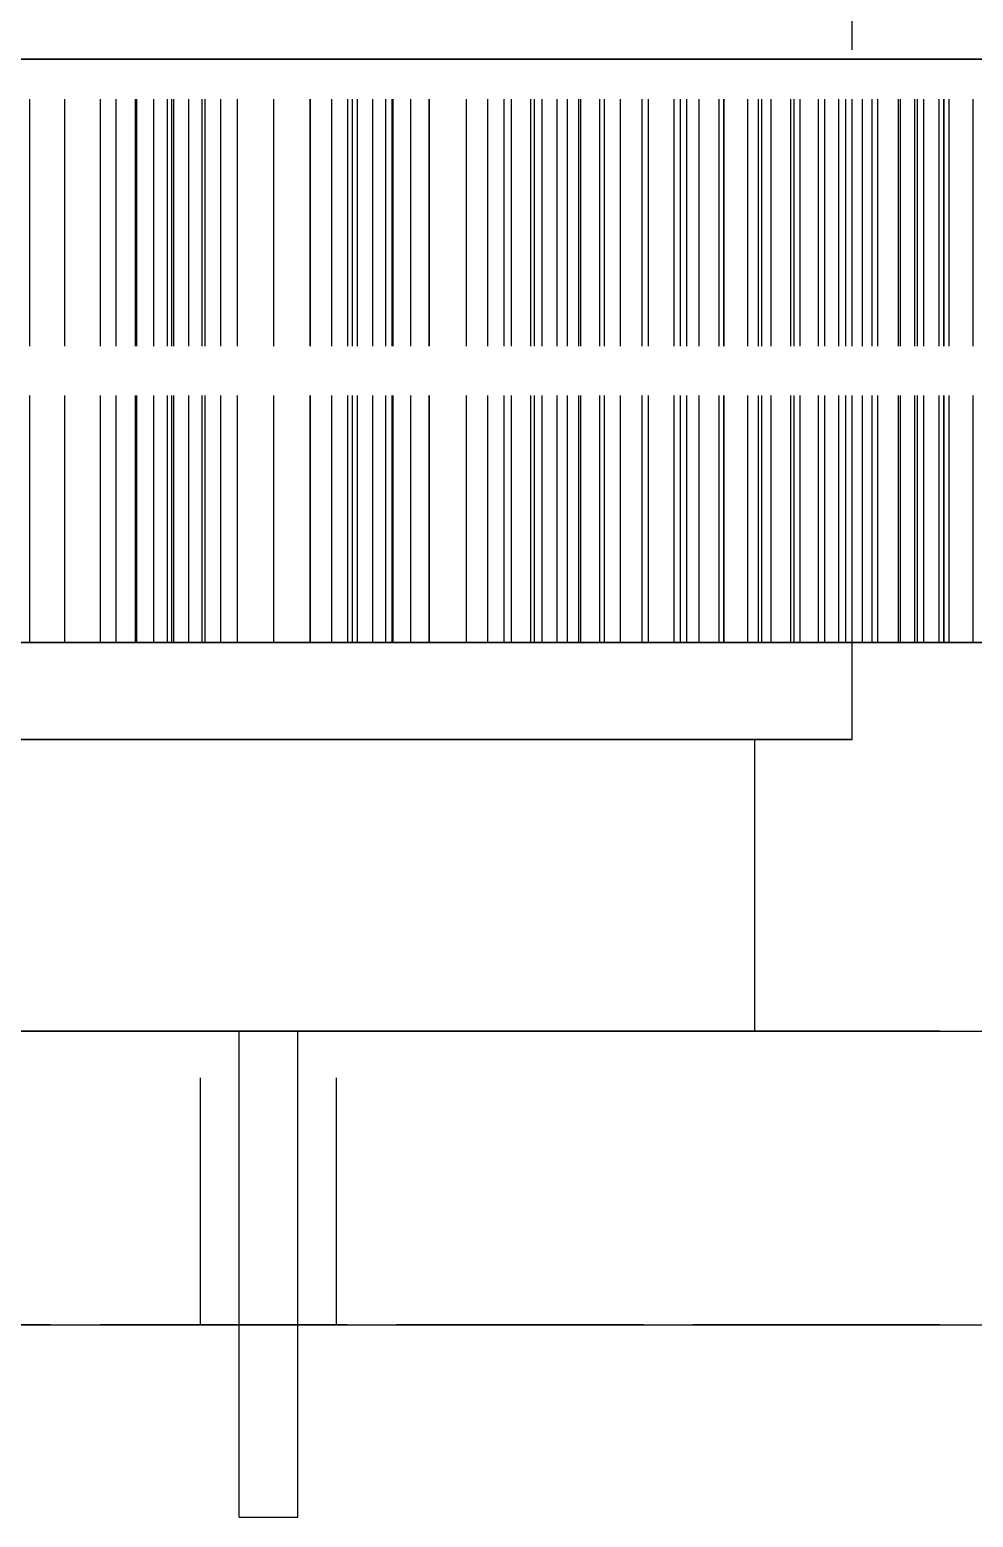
# Model space of a CAD drawing. Header units: millimetres. Extents: x -13 to 272, y -50 to 160.
# Drawn here: x 41.02 to 45.87, y 98.01 to 105.66 of the extents above; entities that cross this region are included whole.
import ezdxf

# ---------------------------------------------------------------- set-up
doc = ezdxf.new("R2010")
doc.units = ezdxf.units.MM
doc.linetypes.add('DASHED', pattern=[1.524, 1.27, -0.254])
doc.layers.add('HIDDEN', color=8, linetype='DASHED')
doc.layers.add('VISIBLE', color=7, linetype='CONTINUOUS')

msp = doc.modelspace()

# ---------------------------------------------------------------- linework, layer by layer
at = {"layer": 'HIDDEN'}
for points in [[(45.25, 102.51), (45.25, 120.31)], [(47.25, 105.51), (46.55159, 105.51), (45.85317, 105.51), (45.15476, 105.51), (44.45635, 105.51), (43.75794, 105.51), (43.05952, 105.51), (42.36111, 105.51), (41.6627, 105.51), (40.96429, 105.51), (40.26587, 105.51), (39.56746, 105.51), (38.86905, 105.51), (38.17063, 105.51), (37.47222, 105.51), (36.77381, 105.51), (36.0754, 105.51), (35.37698, 105.51), (34.67857, 105.51), (33.98016, 105.51), (33.28175, 105.51), (32.58333, 105.51), (31.88492, 105.51), (31.18651, 105.51)], [(31.18651, 105.51), (31.88492, 105.51), (32.58333, 105.51), (33.28175, 105.51), (33.98016, 105.51), (34.67857, 105.51), (35.37698, 105.51), (36.0754, 105.51), (36.77381, 105.51), (37.47222, 105.51), (38.17063, 105.51), (38.86905, 105.51), (39.56746, 105.51), (40.26587, 105.51), (40.96429, 105.51), (41.6627, 105.51), (42.36111, 105.51), (43.05952, 105.51), (43.75794, 105.51), (44.45635, 105.51), (45.15476, 105.51), (45.85317, 105.51), (46.55159, 105.51), (47.25, 105.51)], [(40.49405, 105.51), (41.27579, 105.51), (42.05754, 105.51), (42.83929, 105.51), (43.62103, 105.51), (44.40278, 105.51), (45.18452, 105.51), (45.96627, 105.51), (46.74802, 105.51), (47.52976, 105.51), (48.31151, 105.51), (49.09325, 105.51), (49.875, 105.51)], [(41.02255, 105.51), (40.8463, 105.51)], [(49.25, 105.51), (48.4881, 105.51), (47.72619, 105.51), (46.96429, 105.51), (46.20238, 105.51), (45.44048, 105.51), (44.67857, 105.51), (43.91667, 105.51), (43.15476, 105.51), (42.39286, 105.51), (41.63095, 105.51), (40.86905, 105.51)], [(40.86905, 105.51), (41.63095, 105.51), (42.39286, 105.51), (43.15476, 105.51), (43.91667, 105.51), (44.67857, 105.51), (45.44048, 105.51), (46.20238, 105.51), (46.96429, 105.51), (47.72619, 105.51), (48.4881, 105.51), (49.25, 105.51)], [(41.20267, 105.51), (41.02255, 105.51)], [(41.02255, 105.51), (41.20267, 105.51)], [(41.02255, 102.51), (41.02255, 105.51)], [(41.38641, 105.51), (41.20267, 105.51)], [(41.20267, 105.51), (41.38641, 105.51)], [(41.20267, 102.51), (41.20267, 105.51)], [(41.20267, 102.51), (41.20267, 105.51)], [(41.57359, 105.51), (41.38641, 105.51)], [(41.38641, 105.51), (41.57359, 105.51)], [(41.38641, 102.51), (41.38641, 105.51)], [(41.38641, 102.51), (41.38641, 105.51)], [(41.73092, 105.51), (41.46613, 105.51)], [(41.46613, 105.51), (41.56571, 105.51)], [(41.56571, 105.51), (41.46613, 105.51)], [(41.46613, 105.51), (41.73092, 105.51)], [(41.46613, 102.51), (41.46613, 105.51)], [(41.46613, 102.51), (41.46613, 105.51)], [(41.56571, 105.51), (41.66111, 105.51)], [(41.66111, 105.51), (41.56571, 105.51)], [(41.56571, 102.51), (41.56571, 105.51)], [(41.56571, 102.51), (41.56571, 105.51)], [(41.76405, 105.51), (41.57359, 105.51)], [(41.57359, 105.51), (41.76405, 105.51)], [(41.57359, 102.51), (41.57359, 105.51)], [(41.57359, 102.51), (41.57359, 105.51)], [(41.66111, 105.51), (41.75255, 105.51)], [(41.75255, 105.51), (41.66111, 105.51)], [(41.66111, 102.51), (41.66111, 105.51)], [(41.66111, 102.51), (41.66111, 105.51)], [(41.90913, 105.51), (41.73092, 105.51)], [(41.73092, 105.51), (41.90913, 105.51)], [(41.73092, 102.51), (41.73092, 105.51)], [(41.73092, 102.51), (41.73092, 105.51)], [(41.75255, 105.51), (41.84018, 105.51)], [(41.84018, 105.51), (41.75255, 105.51)], [(41.75255, 102.51), (41.75255, 105.51)], [(41.75255, 102.51), (41.75255, 105.51)], [(42.00448, 105.51), (41.76405, 105.51)], [(41.76405, 105.51), (42.00448, 105.51)], [(41.76405, 102.51), (41.76405, 105.51)], [(41.76405, 102.51), (41.76405, 105.51)], [(41.84018, 105.51), (41.92412, 105.51)], [(41.92412, 105.51), (41.84018, 105.51)], [(41.84018, 102.51), (41.84018, 105.51)], [(41.84018, 102.51), (41.84018, 105.51)], [(42.09119, 105.51), (41.90913, 105.51)], [(41.90913, 105.51), (42.09119, 105.51)], [(41.90913, 102.51), (41.90913, 105.51)], [(41.90913, 102.51), (41.90913, 105.51)], [(41.92412, 105.51), (42.00448, 105.51)], [(42.00448, 105.51), (41.92412, 105.51)], [(41.92412, 102.51), (41.92412, 105.51)], [(41.92412, 102.51), (41.92412, 105.51)], [(42.00448, 102.51), (42.00448, 105.51)], [(42.00448, 102.51), (42.00448, 105.51)], [(42.27681, 105.51), (42.09119, 105.51)], [(42.09119, 105.51), (42.27681, 105.51)], [(42.09119, 102.51), (42.09119, 105.51)], [(42.09119, 102.51), (42.09119, 105.51)], [(42.46578, 105.51), (42.27681, 105.51)], [(42.27681, 105.51), (42.46578, 105.51)], [(42.27681, 102.51), (42.27681, 105.51)], [(42.27681, 102.51), (42.27681, 105.51)], [(42.70735, 105.51), (42.46372, 105.51)], [(42.46372, 105.51), (42.57483, 105.51)], [(42.57483, 105.51), (42.46372, 105.51)], [(42.46372, 105.51), (42.70735, 105.51)], [(42.46372, 102.51), (42.46372, 105.51)], [(42.46372, 102.51), (42.46372, 105.51)], [(42.6579, 105.51), (42.46578, 105.51)], [(42.46578, 105.51), (42.6579, 105.51)], [(42.46578, 102.51), (42.46578, 105.51)], [(42.46578, 102.51), (42.46578, 105.51)], [(42.57483, 105.51), (42.68207, 105.51)], [(42.68207, 105.51), (42.57483, 105.51)], [(42.57483, 102.51), (42.57483, 105.51)], [(42.57483, 102.51), (42.57483, 105.51)], [(42.85304, 105.51), (42.6579, 105.51)], [(42.6579, 105.51), (42.85304, 105.51)], [(42.6579, 102.51), (42.6579, 105.51)], [(42.6579, 102.51), (42.6579, 105.51)], [(42.68207, 105.51), (42.78563, 105.51)], [(42.78563, 105.51), (42.68207, 105.51)], [(42.68207, 102.51), (42.68207, 105.51)], [(42.68207, 102.51), (42.68207, 105.51)], [(42.89081, 105.51), (42.70735, 105.51)], [(42.70735, 105.51), (42.89081, 105.51)], [(42.70735, 102.51), (42.70735, 105.51)], [(42.70735, 102.51), (42.70735, 105.51)], [(42.78563, 105.51), (42.88566, 105.51)], [(42.88566, 105.51), (42.78563, 105.51)], [(42.78563, 102.51), (42.78563, 105.51)], [(42.78563, 102.51), (42.78563, 105.51)], [(43.07552, 105.51), (42.85304, 105.51)], [(42.85304, 105.51), (43.07552, 105.51)], [(42.85304, 102.51), (42.85304, 105.51)], [(42.85304, 102.51), (42.85304, 105.51)], [(42.88566, 105.51), (42.98226, 105.51)], [(42.98226, 105.51), (42.88566, 105.51)], [(42.88566, 102.51), (42.88566, 105.51)], [(42.88566, 102.51), (42.88566, 105.51)], [(43.07778, 105.51), (42.89081, 105.51)], [(42.89081, 105.51), (43.07778, 105.51)], [(42.89081, 102.51), (42.89081, 105.51)], [(42.89081, 102.51), (42.89081, 105.51)], [(42.98226, 105.51), (43.07552, 105.51)], [(43.07552, 105.51), (42.98226, 105.51)], [(42.98226, 102.51), (42.98226, 105.51)], [(42.98226, 102.51), (42.98226, 105.51)], [(43.07552, 102.51), (43.07552, 105.51)], [(43.07552, 102.51), (43.07552, 105.51)], [(43.268, 105.51), (43.07778, 105.51)], [(43.07778, 105.51), (43.268, 105.51)], [(43.07778, 102.51), (43.07778, 105.51)], [(43.07778, 102.51), (43.07778, 105.51)], [(43.46126, 105.51), (43.268, 105.51)], [(43.268, 105.51), (43.46126, 105.51)], [(43.268, 102.51), (43.268, 105.51)], [(43.268, 102.51), (43.268, 105.51)], [(43.59873, 105.51), (43.37744, 105.51)], [(43.37744, 105.51), (43.49954, 105.51)], [(43.49954, 105.51), (43.37744, 105.51)], [(43.37744, 105.51), (43.59873, 105.51)], [(43.37744, 102.51), (43.37744, 105.51)], [(43.37744, 102.51), (43.37744, 105.51)], [(43.65741, 105.51), (43.46126, 105.51)], [(43.46126, 105.51), (43.65741, 105.51)], [(43.46126, 102.51), (43.46126, 105.51)], [(43.46126, 102.51), (43.46126, 105.51)], [(43.49954, 105.51), (43.61809, 105.51)], [(43.61809, 105.51), (43.49954, 105.51)], [(43.49954, 102.51), (43.49954, 105.51)], [(43.49954, 102.51), (43.49954, 105.51)], [(43.78654, 105.51), (43.59873, 105.51)], [(43.59873, 105.51), (43.78654, 105.51)], [(43.59873, 102.51), (43.59873, 105.51)], [(43.59873, 102.51), (43.59873, 105.51)], [(43.61809, 105.51), (43.73328, 105.51)], [(43.73328, 105.51), (43.61809, 105.51)], [(43.61809, 102.51), (43.61809, 105.51)], [(43.61809, 102.51), (43.61809, 105.51)], [(43.85627, 105.51), (43.65741, 105.51)], [(43.65741, 105.51), (43.85627, 105.51)], [(43.65741, 102.51), (43.65741, 105.51)], [(43.65741, 102.51), (43.65741, 105.51)], [(43.73328, 105.51), (43.84522, 105.51)], [(43.84522, 105.51), (43.73328, 105.51)], [(43.73328, 102.51), (43.73328, 105.51)], [(43.73328, 102.51), (43.73328, 105.51)], [(43.97751, 105.51), (43.78654, 105.51)], [(43.78654, 105.51), (43.97751, 105.51)], [(43.78654, 102.51), (43.78654, 105.51)], [(43.78654, 102.51), (43.78654, 105.51)], [(43.84522, 105.51), (43.954, 105.51)], [(43.954, 105.51), (43.84522, 105.51)], [(43.84522, 102.51), (43.84522, 105.51)], [(43.84522, 102.51), (43.84522, 105.51)], [(44.05971, 105.51), (43.85627, 105.51)], [(43.85627, 105.51), (44.05971, 105.51)], [(43.85627, 102.51), (43.85627, 105.51)], [(43.85627, 102.51), (43.85627, 105.51)], [(43.954, 105.51), (44.05971, 105.51)], [(44.05971, 105.51), (43.954, 105.51)], [(43.954, 102.51), (43.954, 105.51)], [(43.954, 102.51), (43.954, 105.51)], [(44.1714, 105.51), (43.97751, 105.51)], [(43.97751, 105.51), (44.1714, 105.51)], [(43.97751, 102.51), (43.97751, 105.51)], [(43.97751, 102.51), (43.97751, 105.51)], [(44.05971, 102.51), (44.05971, 105.51)], [(44.05971, 102.51), (44.05971, 105.51)], [(44.36803, 105.51), (44.1714, 105.51)], [(44.1714, 105.51), (44.36803, 105.51)], [(44.1714, 102.51), (44.1714, 105.51)], [(44.1714, 102.51), (44.1714, 105.51)], [(44.40072, 105.51), (44.20286, 105.51)], [(44.20286, 105.51), (44.33534, 105.51)], [(44.33534, 105.51), (44.20286, 105.51)], [(44.20286, 105.51), (44.40072, 105.51)], [(44.20286, 102.51), (44.20286, 105.51)], [(44.20286, 102.51), (44.20286, 105.51)], [(44.33534, 105.51), (44.46463, 105.51)], [(44.46463, 105.51), (44.33534, 105.51)], [(44.33534, 102.51), (44.33534, 105.51)], [(44.33534, 102.51), (44.33534, 105.51)], [(44.56723, 105.51), (44.36803, 105.51)], [(44.36803, 105.51), (44.56723, 105.51)], [(44.36803, 102.51), (44.36803, 105.51)], [(44.36803, 102.51), (44.36803, 105.51)], [(44.59196, 105.51), (44.40072, 105.51)], [(44.40072, 105.51), (44.59196, 105.51)], [(44.40072, 102.51), (44.40072, 105.51)], [(44.40072, 102.51), (44.40072, 105.51)], [(44.46463, 105.51), (44.59088, 105.51)], [(44.59088, 105.51), (44.46463, 105.51)], [(44.46463, 102.51), (44.46463, 105.51)], [(44.46463, 102.51), (44.46463, 105.51)], [(44.76886, 105.51), (44.56723, 105.51)], [(44.56723, 105.51), (44.76886, 105.51)], [(44.56723, 102.51), (44.56723, 105.51)], [(44.56723, 102.51), (44.56723, 105.51)], [(44.59088, 105.51), (44.71418, 105.51)], [(44.71418, 105.51), (44.59088, 105.51)], [(44.59088, 102.51), (44.59088, 105.51)], [(44.59088, 102.51), (44.59088, 105.51)], [(44.786, 105.51), (44.59196, 105.51)], [(44.59196, 105.51), (44.786, 105.51)], [(44.59196, 102.51), (44.59196, 105.51)], [(44.59196, 102.51), (44.59196, 105.51)], [(44.71418, 105.51), (44.83463, 105.51)], [(44.83463, 105.51), (44.71418, 105.51)], [(44.71418, 102.51), (44.71418, 105.51)], [(44.71418, 102.51), (44.71418, 105.51)], [(44.95227, 105.51), (44.76886, 105.51)], [(44.76886, 105.51), (44.95227, 105.51)], [(44.76886, 102.51), (44.76886, 105.51)], [(44.76886, 102.51), (44.76886, 105.51)], [(44.98263, 105.51), (44.786, 105.51)], [(44.786, 105.51), (44.98263, 105.51)], [(44.786, 102.51), (44.786, 105.51)], [(44.786, 102.51), (44.786, 105.51)], [(44.83463, 105.51), (44.95227, 105.51)], [(44.95227, 105.51), (44.83463, 105.51)], [(44.83463, 102.51), (44.83463, 105.51)], [(44.83463, 102.51), (44.83463, 105.51)], [(45.10941, 105.51), (44.93593, 105.51)], [(44.93593, 105.51), (45.07816, 105.51)], [(45.07816, 105.51), (44.93593, 105.51)], [(44.93593, 105.51), (45.10941, 105.51)], [(44.93593, 102.51), (44.93593, 105.51)], [(44.93593, 102.51), (44.93593, 105.51)], [(44.95227, 102.51), (44.95227, 105.51)], [(44.95227, 102.51), (44.95227, 105.51)], [(45.18165, 105.51), (44.98263, 105.51)], [(44.98263, 105.51), (45.18165, 105.51)], [(44.98263, 102.51), (44.98263, 105.51)], [(44.98263, 102.51), (44.98263, 105.51)], [(45.07816, 105.51), (45.21756, 105.51)], [(45.21756, 105.51), (45.07816, 105.51)], [(45.07816, 102.51), (45.07816, 105.51)], [(45.07816, 102.51), (45.07816, 105.51)], [(45.30315, 105.51), (45.10941, 105.51)], [(45.10941, 105.51), (45.30315, 105.51)], [(45.10941, 102.51), (45.10941, 105.51)], [(45.10941, 102.51), (45.10941, 105.51)], [(45.38294, 105.51), (45.18165, 105.51)], [(45.18165, 105.51), (45.38294, 105.51)], [(45.18165, 102.51), (45.18165, 105.51)], [(45.18165, 102.51), (45.18165, 105.51)], [(45.21756, 105.51), (45.35425, 105.51)], [(45.35425, 105.51), (45.21756, 105.51)], [(45.21756, 102.51), (45.21756, 105.51)], [(45.21756, 102.51), (45.21756, 105.51)], [(45.49932, 105.51), (45.30315, 105.51)], [(45.30315, 105.51), (45.49932, 105.51)], [(45.30315, 102.51), (45.30315, 105.51)], [(45.30315, 102.51), (45.30315, 105.51)], [(45.35425, 105.51), (45.48832, 105.51)], [(45.48832, 105.51), (45.35425, 105.51)], [(45.35425, 102.51), (45.35425, 105.51)], [(45.35425, 102.51), (45.35425, 105.51)], [(45.58635, 105.51), (45.38294, 105.51)], [(45.38294, 105.51), (45.58635, 105.51)], [(45.38294, 102.51), (45.38294, 105.51)], [(45.38294, 102.51), (45.38294, 105.51)], [(45.48832, 105.51), (45.61983, 105.51)], [(45.61983, 105.51), (45.48832, 105.51)], [(45.48832, 102.51), (45.48832, 105.51)], [(45.48832, 102.51), (45.48832, 105.51)], [(45.69772, 105.51), (45.49932, 105.51)], [(45.49932, 105.51), (45.69772, 105.51)], [(45.49932, 102.51), (45.49932, 105.51)], [(45.49932, 102.51), (45.49932, 105.51)], [(45.72134, 105.51), (45.5731, 105.51)], [(45.5731, 105.51), (45.72438, 105.51)], [(45.72438, 105.51), (45.5731, 105.51)], [(45.5731, 105.51), (45.72134, 105.51)], [(45.5731, 102.51), (45.5731, 105.51)], [(45.5731, 102.51), (45.5731, 105.51)], [(45.74884, 105.51), (45.58635, 105.51)], [(45.58635, 105.51), (45.74884, 105.51)], [(45.58635, 102.51), (45.58635, 105.51)], [(45.58635, 102.51), (45.58635, 105.51)], [(45.61983, 105.51), (45.74884, 105.51)], [(45.74884, 105.51), (45.61983, 105.51)], [(45.61983, 102.51), (45.61983, 105.51)], [(45.61983, 102.51), (45.61983, 105.51)], [(45.89817, 105.51), (45.69772, 105.51)], [(45.69772, 105.51), (45.89817, 105.51)], [(45.69772, 102.51), (45.69772, 105.51)], [(45.69772, 102.51), (45.69772, 105.51)], [(45.91665, 105.51), (45.72134, 105.51)], [(45.72134, 105.51), (45.91665, 105.51)], [(45.72134, 102.51), (45.72134, 105.51)], [(45.72134, 102.51), (45.72134, 105.51)], [(45.72438, 105.51), (45.87321, 105.51)], [(45.87321, 105.51), (45.72438, 105.51)], [(45.72438, 102.51), (45.72438, 105.51)], [(45.72438, 102.51), (45.72438, 105.51)], [(45.74884, 102.51), (45.74884, 105.51)], [(45.74884, 102.51), (45.74884, 105.51)], [(45.87321, 105.51), (46.01968, 105.51)], [(46.01968, 105.51), (45.87321, 105.51)], [(45.87321, 102.51), (45.87321, 105.51)], [(45.87321, 102.51), (45.87321, 105.51)], [(40.49405, 102.51), (41.27579, 102.51), (42.05754, 102.51), (42.83929, 102.51), (43.62103, 102.51), (44.40278, 102.51), (45.18452, 102.51), (45.96627, 102.51), (46.74802, 102.51), (47.52976, 102.51), (48.31151, 102.51), (49.09325, 102.51), (49.875, 102.51)], [(41.02255, 102.51), (40.8463, 102.51)], [(41.20267, 102.51), (41.02255, 102.51)], [(41.02255, 102.51), (41.20267, 102.51)], [(41.38641, 102.51), (41.20267, 102.51)], [(41.20267, 102.51), (41.38641, 102.51)], [(41.57359, 102.51), (41.38641, 102.51)], [(41.38641, 102.51), (41.57359, 102.51)], [(41.73092, 102.51), (41.46613, 102.51)], [(41.46613, 102.51), (41.56571, 102.51)], [(41.56571, 102.51), (41.46613, 102.51)], [(41.46613, 102.51), (41.73092, 102.51)], [(41.56571, 102.51), (41.66111, 102.51)], [(41.66111, 102.51), (41.56571, 102.51)], [(41.76405, 102.51), (41.57359, 102.51)], [(41.57359, 102.51), (41.76405, 102.51)], [(41.66111, 102.51), (41.75255, 102.51)], [(41.75255, 102.51), (41.66111, 102.51)], [(41.90913, 102.51), (41.73092, 102.51)], [(41.73092, 102.51), (41.90913, 102.51)], [(41.75255, 102.51), (41.84018, 102.51)], [(41.84018, 102.51), (41.75255, 102.51)], [(42.00448, 102.51), (41.76405, 102.51)], [(41.76405, 102.51), (42.00448, 102.51)], [(41.84018, 102.51), (41.92412, 102.51)], [(41.92412, 102.51), (41.84018, 102.51)], [(42.09119, 102.51), (41.90913, 102.51)], [(41.90913, 102.51), (42.09119, 102.51)], [(41.92412, 102.51), (42.00448, 102.51)], [(42.00448, 102.51), (41.92412, 102.51)], [(42.27681, 102.51), (42.09119, 102.51)], [(42.09119, 102.51), (42.27681, 102.51)], [(42.46578, 102.51), (42.27681, 102.51)], [(42.27681, 102.51), (42.46578, 102.51)], [(42.70735, 102.51), (42.46372, 102.51)], [(42.46372, 102.51), (42.57483, 102.51)], [(42.57483, 102.51), (42.46372, 102.51)], [(42.46372, 102.51), (42.70735, 102.51)], [(42.6579, 102.51), (42.46578, 102.51)], [(42.46578, 102.51), (42.6579, 102.51)], [(42.57483, 102.51), (42.68207, 102.51)], [(42.68207, 102.51), (42.57483, 102.51)], [(42.85304, 102.51), (42.6579, 102.51)], [(42.6579, 102.51), (42.85304, 102.51)], [(42.68207, 102.51), (42.78563, 102.51)], [(42.78563, 102.51), (42.68207, 102.51)], [(42.89081, 102.51), (42.70735, 102.51)], [(42.70735, 102.51), (42.89081, 102.51)], [(42.78563, 102.51), (42.88566, 102.51)], [(42.88566, 102.51), (42.78563, 102.51)], [(43.07552, 102.51), (42.85304, 102.51)], [(42.85304, 102.51), (43.07552, 102.51)], [(42.88566, 102.51), (42.98226, 102.51)], [(42.98226, 102.51), (42.88566, 102.51)], [(43.07778, 102.51), (42.89081, 102.51)], [(42.89081, 102.51), (43.07778, 102.51)], [(42.98226, 102.51), (43.07552, 102.51)], [(43.07552, 102.51), (42.98226, 102.51)], [(43.268, 102.51), (43.07778, 102.51)], [(43.07778, 102.51), (43.268, 102.51)], [(43.46126, 102.51), (43.268, 102.51)], [(43.268, 102.51), (43.46126, 102.51)], [(43.59873, 102.51), (43.37744, 102.51)], [(43.37744, 102.51), (43.49954, 102.51)], [(43.49954, 102.51), (43.37744, 102.51)], [(43.37744, 102.51), (43.59873, 102.51)], [(43.65741, 102.51), (43.46126, 102.51)], [(43.46126, 102.51), (43.65741, 102.51)], [(43.49954, 102.51), (43.61809, 102.51)], [(43.61809, 102.51), (43.49954, 102.51)], [(43.78654, 102.51), (43.59873, 102.51)], [(43.59873, 102.51), (43.78654, 102.51)], [(43.61809, 102.51), (43.73328, 102.51)], [(43.73328, 102.51), (43.61809, 102.51)], [(43.85627, 102.51), (43.65741, 102.51)], [(43.65741, 102.51), (43.85627, 102.51)], [(43.73328, 102.51), (43.84522, 102.51)], [(43.84522, 102.51), (43.73328, 102.51)], [(43.97751, 102.51), (43.78654, 102.51)], [(43.78654, 102.51), (43.97751, 102.51)], [(43.84522, 102.51), (43.954, 102.51)], [(43.954, 102.51), (43.84522, 102.51)], [(44.05971, 102.51), (43.85627, 102.51)], [(43.85627, 102.51), (44.05971, 102.51)], [(43.954, 102.51), (44.05971, 102.51)], [(44.05971, 102.51), (43.954, 102.51)], [(44.1714, 102.51), (43.97751, 102.51)], [(43.97751, 102.51), (44.1714, 102.51)], [(44.36803, 102.51), (44.1714, 102.51)], [(44.1714, 102.51), (44.36803, 102.51)], [(44.40072, 102.51), (44.20286, 102.51)], [(44.20286, 102.51), (44.33534, 102.51)], [(44.33534, 102.51), (44.20286, 102.51)], [(44.20286, 102.51), (44.40072, 102.51)], [(44.33534, 102.51), (44.46463, 102.51)], [(44.46463, 102.51), (44.33534, 102.51)], [(44.56723, 102.51), (44.36803, 102.51)], [(44.36803, 102.51), (44.56723, 102.51)], [(44.59196, 102.51), (44.40072, 102.51)], [(44.40072, 102.51), (44.59196, 102.51)], [(44.46463, 102.51), (44.59088, 102.51)], [(44.59088, 102.51), (44.46463, 102.51)], [(44.76886, 102.51), (44.56723, 102.51)], [(44.56723, 102.51), (44.76886, 102.51)], [(44.59088, 102.51), (44.71418, 102.51)], [(44.71418, 102.51), (44.59088, 102.51)], [(44.786, 102.51), (44.59196, 102.51)], [(44.59196, 102.51), (44.786, 102.51)], [(44.71418, 102.51), (44.83463, 102.51)], [(44.83463, 102.51), (44.71418, 102.51)], [(44.95227, 102.51), (44.76886, 102.51)], [(44.76886, 102.51), (44.95227, 102.51)], [(44.98263, 102.51), (44.786, 102.51)], [(44.786, 102.51), (44.98263, 102.51)], [(44.83463, 102.51), (44.95227, 102.51)], [(44.95227, 102.51), (44.83463, 102.51)], [(45.10941, 102.51), (44.93593, 102.51)], [(44.93593, 102.51), (45.07816, 102.51)], [(45.07816, 102.51), (44.93593, 102.51)], [(44.93593, 102.51), (45.10941, 102.51)], [(45.18165, 102.51), (44.98263, 102.51)], [(44.98263, 102.51), (45.18165, 102.51)], [(45.07816, 102.51), (45.21756, 102.51)], [(45.21756, 102.51), (45.07816, 102.51)], [(45.30315, 102.51), (45.10941, 102.51)], [(45.10941, 102.51), (45.30315, 102.51)], [(45.38294, 102.51), (45.18165, 102.51)], [(45.18165, 102.51), (45.38294, 102.51)], [(45.21756, 102.51), (45.35425, 102.51)], [(45.35425, 102.51), (45.21756, 102.51)], [(45.49932, 102.51), (45.30315, 102.51)], [(45.30315, 102.51), (45.49932, 102.51)], [(45.35425, 102.51), (45.48832, 102.51)], [(45.48832, 102.51), (45.35425, 102.51)], [(45.58635, 102.51), (45.38294, 102.51)], [(45.38294, 102.51), (45.58635, 102.51)], [(45.48832, 102.51), (45.61983, 102.51)], [(45.61983, 102.51), (45.48832, 102.51)], [(45.69772, 102.51), (45.49932, 102.51)], [(45.49932, 102.51), (45.69772, 102.51)], [(45.72134, 102.51), (45.5731, 102.51)], [(45.5731, 102.51), (45.72438, 102.51)], [(45.72438, 102.51), (45.5731, 102.51)], [(45.5731, 102.51), (45.72134, 102.51)], [(45.74884, 102.51), (45.58635, 102.51)], [(45.58635, 102.51), (45.74884, 102.51)], [(45.61983, 102.51), (45.74884, 102.51)], [(45.74884, 102.51), (45.61983, 102.51)], [(45.89817, 102.51), (45.69772, 102.51)], [(45.69772, 102.51), (45.89817, 102.51)], [(45.91665, 102.51), (45.72134, 102.51)], [(45.72134, 102.51), (45.91665, 102.51)], [(45.72438, 102.51), (45.87321, 102.51)], [(45.87321, 102.51), (45.72438, 102.51)], [(45.87321, 102.51), (46.01968, 102.51)], [(46.01968, 102.51), (45.87321, 102.51)], [(40.86905, 102.01), (41.05952, 102.01), (41.25, 102.01), (41.44048, 102.01), (41.63095, 102.01), (41.82143, 102.01), (42.0119, 102.01), (42.20238, 102.01), (42.39286, 102.01), (42.58333, 102.01), (42.77381, 102.01), (42.96429, 102.01), (43.15476, 102.01), (43.34524, 102.01), (43.53571, 102.01), (43.72619, 102.01), (43.91667, 102.01), (44.10714, 102.01), (44.29762, 102.01), (44.4881, 102.01), (44.67857, 102.01), (44.86905, 102.01), (45.05952, 102.01), (45.25, 102.01)], [(44.75, 102.01), (44.5754, 102.01), (44.40079, 102.01), (44.22619, 102.01), (44.05159, 102.01), (43.87698, 102.01), (43.70238, 102.01), (43.52778, 102.01), (43.35317, 102.01), (43.17857, 102.01), (43.00397, 102.01), (42.82937, 102.01), (42.65476, 102.01), (42.48016, 102.01), (42.30556, 102.01), (42.13095, 102.01), (41.95635, 102.01), (41.78175, 102.01), (41.60714, 102.01), (41.43254, 102.01), (41.25794, 102.01), (41.08333, 102.01), (40.90873, 102.01)], [(40.90873, 102.01), (41.08333, 102.01), (41.25794, 102.01), (41.43254, 102.01), (41.60714, 102.01), (41.78175, 102.01), (41.95635, 102.01), (42.13095, 102.01), (42.30556, 102.01), (42.48016, 102.01), (42.65476, 102.01), (42.82937, 102.01), (43.00397, 102.01), (43.17857, 102.01), (43.35317, 102.01), (43.52778, 102.01), (43.70238, 102.01), (43.87698, 102.01), (44.05159, 102.01), (44.22619, 102.01), (44.40079, 102.01), (44.5754, 102.01), (44.75, 102.01)], [(48.75, 100.51), (1.75, 100.51)], [(44.75, 100.51), (44.5754, 100.51), (44.40079, 100.51), (44.22619, 100.51), (44.05159, 100.51), (43.87698, 100.51), (43.70238, 100.51), (43.52778, 100.51), (43.35317, 100.51), (43.17857, 100.51), (43.00397, 100.51), (42.82937, 100.51), (42.65476, 100.51), (42.48016, 100.51), (42.30556, 100.51), (42.13095, 100.51), (41.95635, 100.51), (41.78175, 100.51), (41.60714, 100.51), (41.43254, 100.51), (41.25794, 100.51), (41.08333, 100.51), (40.90873, 100.51)], [(40.90873, 100.51), (41.08333, 100.51), (41.25794, 100.51), (41.43254, 100.51), (41.60714, 100.51), (41.78175, 100.51), (41.95635, 100.51), (42.13095, 100.51), (42.30556, 100.51), (42.48016, 100.51), (42.65476, 100.51), (42.82937, 100.51), (43.00397, 100.51), (43.17857, 100.51), (43.35317, 100.51), (43.52778, 100.51), (43.70238, 100.51), (43.87698, 100.51), (44.05159, 100.51), (44.22619, 100.51), (44.40079, 100.51), (44.5754, 100.51), (44.75, 100.51)], [(42.6, 100.51), (42.58889, 100.51), (42.57778, 100.51), (42.56667, 100.51), (42.55556, 100.51), (42.54444, 100.51), (42.53333, 100.51), (42.52222, 100.51), (42.51111, 100.51), (42.5, 100.51), (42.48889, 100.51), (42.47778, 100.51), (42.46667, 100.51), (42.45556, 100.51), (42.44444, 100.51), (42.43333, 100.51), (42.42222, 100.51), (42.41111, 100.51), (42.4, 100.51), (42.38889, 100.51), (42.37778, 100.51), (42.36667, 100.51), (42.35556, 100.51), (42.34444, 100.51), (42.33333, 100.51), (42.32222, 100.51), (42.31111, 100.51), (42.3, 100.51), (42.28889, 100.51), (42.27778, 100.51), (42.26667, 100.51), (42.25556, 100.51), (42.24444, 100.51), (42.23333, 100.51), (42.22222, 100.51), (42.21111, 100.51), (42.2, 100.51), (42.18889, 100.51), (42.17778, 100.51), (42.16667, 100.51), (42.15556, 100.51), (42.14444, 100.51), (42.13333, 100.51), (42.12222, 100.51), (42.11111, 100.51), (42.1, 100.51), (42.08889, 100.51), (42.07778, 100.51), (42.06667, 100.51), (42.05556, 100.51), (42.04444, 100.51), (42.03333, 100.51), (42.02222, 100.51), (42.01111, 100.51), (42, 100.51), (41.98889, 100.51), (41.97778, 100.51), (41.96667, 100.51), (41.95556, 100.51), (41.94444, 100.51), (41.93333, 100.51), (41.92222, 100.51), (41.91111, 100.51), (41.9, 100.51)], [(41.9, 100.51), (41.91111, 100.51), (41.92222, 100.51), (41.93333, 100.51), (41.94444, 100.51), (41.95556, 100.51), (41.96667, 100.51), (41.97778, 100.51), (41.98889, 100.51), (42, 100.51), (42.01111, 100.51), (42.02222, 100.51), (42.03333, 100.51), (42.04444, 100.51), (42.05556, 100.51), (42.06667, 100.51), (42.07778, 100.51), (42.08889, 100.51), (42.1, 100.51), (42.11111, 100.51), (42.12222, 100.51), (42.13333, 100.51), (42.14444, 100.51), (42.15556, 100.51), (42.16667, 100.51), (42.17778, 100.51), (42.18889, 100.51), (42.2, 100.51), (42.21111, 100.51), (42.22222, 100.51), (42.23333, 100.51), (42.24444, 100.51), (42.25556, 100.51), (42.26667, 100.51), (42.27778, 100.51), (42.28889, 100.51), (42.3, 100.51), (42.31111, 100.51), (42.32222, 100.51), (42.33333, 100.51), (42.34444, 100.51), (42.35556, 100.51), (42.36667, 100.51), (42.37778, 100.51), (42.38889, 100.51), (42.4, 100.51), (42.41111, 100.51), (42.42222, 100.51), (42.43333, 100.51), (42.44444, 100.51), (42.45556, 100.51), (42.46667, 100.51), (42.47778, 100.51), (42.48889, 100.51), (42.5, 100.51), (42.51111, 100.51), (42.52222, 100.51), (42.53333, 100.51), (42.54444, 100.51), (42.55556, 100.51), (42.56667, 100.51), (42.57778, 100.51), (42.58889, 100.51), (42.6, 100.51)], [(41.9, 99), (41.9, 100.51)], [(41.9, 99), (41.9, 100.51)], [(42.1, 100.51), (42.4, 100.51)], [(42.1, 100.51), (42.4, 100.51)], [(42.1, 98.01), (42.1, 100.51)], [(42.1, 99), (42.1, 100.51)], [(42.4, 98.01), (42.4, 100.51)], [(42.4, 99), (42.4, 100.51)], [(42.6, 99), (42.6, 100.51)], [(42.6, 99), (42.6, 100.51)], [(48.75, 99), (1.75, 99)], [(42.6, 99), (42.58889, 99), (42.57778, 99), (42.56667, 99), (42.55556, 99), (42.54444, 99), (42.53333, 99), (42.52222, 99), (42.51111, 99), (42.5, 99), (42.48889, 99), (42.47778, 99), (42.46667, 99), (42.45556, 99), (42.44444, 99), (42.43333, 99), (42.42222, 99), (42.41111, 99), (42.4, 99), (42.38889, 99), (42.37778, 99), (42.36667, 99), (42.35556, 99), (42.34444, 99), (42.33333, 99), (42.32222, 99), (42.31111, 99), (42.3, 99), (42.28889, 99), (42.27778, 99), (42.26667, 99), (42.25556, 99), (42.24444, 99), (42.23333, 99), (42.22222, 99), (42.21111, 99), (42.2, 99), (42.18889, 99), (42.17778, 99), (42.16667, 99), (42.15556, 99), (42.14444, 99), (42.13333, 99), (42.12222, 99), (42.11111, 99), (42.1, 99), (42.08889, 99), (42.07778, 99), (42.06667, 99), (42.05556, 99), (42.04444, 99), (42.03333, 99), (42.02222, 99), (42.01111, 99), (42, 99), (41.98889, 99), (41.97778, 99), (41.96667, 99), (41.95556, 99), (41.94444, 99), (41.93333, 99), (41.92222, 99), (41.91111, 99), (41.9, 99)], [(41.9, 99), (41.91111, 99), (41.92222, 99), (41.93333, 99), (41.94444, 99), (41.95556, 99), (41.96667, 99), (41.97778, 99), (41.98889, 99), (42, 99), (42.01111, 99), (42.02222, 99), (42.03333, 99), (42.04444, 99), (42.05556, 99), (42.06667, 99), (42.07778, 99), (42.08889, 99), (42.1, 99), (42.11111, 99), (42.12222, 99), (42.13333, 99), (42.14444, 99), (42.15556, 99), (42.16667, 99), (42.17778, 99), (42.18889, 99), (42.2, 99), (42.21111, 99), (42.22222, 99), (42.23333, 99), (42.24444, 99), (42.25556, 99), (42.26667, 99), (42.27778, 99), (42.28889, 99), (42.3, 99), (42.31111, 99), (42.32222, 99), (42.33333, 99), (42.34444, 99), (42.35556, 99), (42.36667, 99), (42.37778, 99), (42.38889, 99), (42.4, 99), (42.41111, 99), (42.42222, 99), (42.43333, 99), (42.44444, 99), (42.45556, 99), (42.46667, 99), (42.47778, 99), (42.48889, 99), (42.5, 99), (42.51111, 99), (42.52222, 99), (42.53333, 99), (42.54444, 99), (42.55556, 99), (42.56667, 99), (42.57778, 99), (42.58889, 99), (42.6, 99)], [(42.1, 98.01), (42.4, 98.01)]]:
    msp.add_lwpolyline(points, dxfattribs=at)
at = {"layer": 'VISIBLE'}
for points in [[(49.875, 105.51), (49.09325, 105.51), (48.31151, 105.51), (47.52976, 105.51), (46.74802, 105.51), (45.96627, 105.51), (45.18452, 105.51), (44.40278, 105.51), (43.62103, 105.51), (42.83929, 105.51), (42.05754, 105.51), (41.27579, 105.51), (40.49405, 105.51)], [(49.875, 102.51), (49.09325, 102.51), (48.31151, 102.51), (47.52976, 102.51), (46.74802, 102.51), (45.96627, 102.51), (45.18452, 102.51), (44.40278, 102.51), (43.62103, 102.51), (42.83929, 102.51), (42.05754, 102.51), (41.27579, 102.51), (40.49405, 102.51)], [(45.25, 102.01), (45.25, 102.51)], [(45.25, 102.01), (45.05952, 102.01), (44.86905, 102.01), (44.67857, 102.01), (44.4881, 102.01), (44.29762, 102.01), (44.10714, 102.01), (43.91667, 102.01), (43.72619, 102.01), (43.53571, 102.01), (43.34524, 102.01), (43.15476, 102.01), (42.96429, 102.01), (42.77381, 102.01), (42.58333, 102.01), (42.39286, 102.01), (42.20238, 102.01), (42.0119, 102.01), (41.82143, 102.01), (41.63095, 102.01), (41.44048, 102.01), (41.25, 102.01), (41.05952, 102.01), (40.86905, 102.01)], [(44.75, 100.51), (44.75, 102.01)], [(1.75, 100.51), (48.75, 100.51)], [(1.75, 99), (48.75, 99)], [(42.1, 98.01), (42.1, 99)], [(42.4, 98.01), (42.4, 99)], [(42.1, 98.01), (42.4, 98.01)]]:
    msp.add_lwpolyline(points, dxfattribs=at)

doc.saveas('drawing.dxf')
